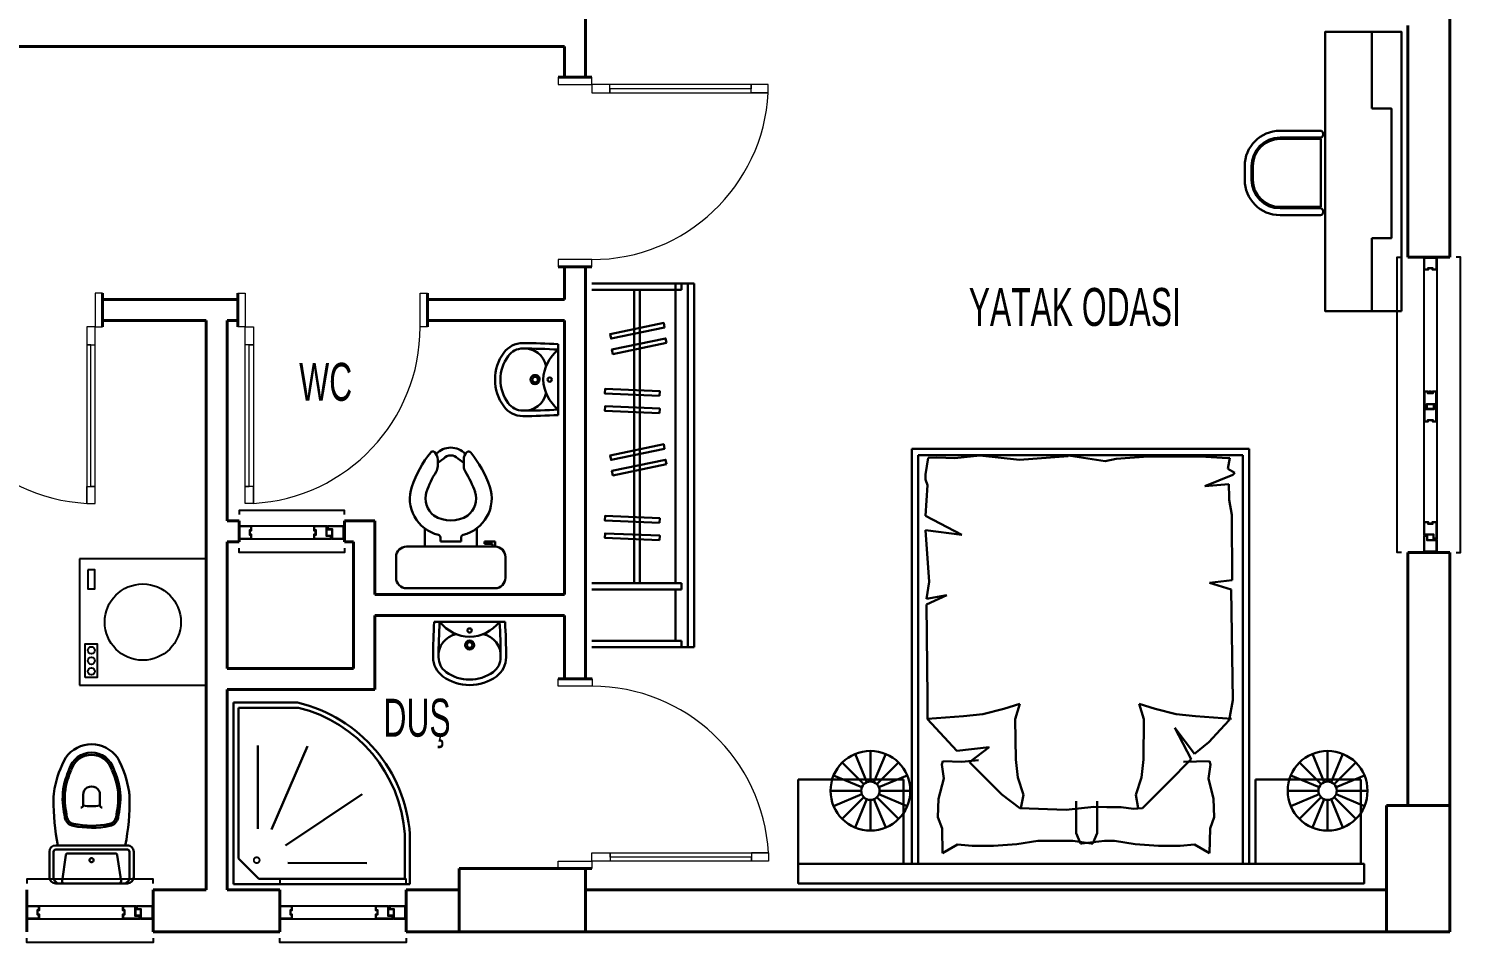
# Model space of a CAD drawing. Header units: millimetres. Extents: x 33 to 2131, y 31 to 1031.
# Drawn here: x 1452 to 2131, y 31 to 464 of the extents above; entities that cross this region are included whole.
import ezdxf

# ---------------------------------------------------------------- set-up
doc = ezdxf.new("R2010")
doc.units = ezdxf.units.MM
doc.layers.add('14_ISLAK_MEKAN_TEFRİŞ', color=134, linetype='Continuous')
for name, color, linetype, lineweight in [('duvar_40', 45, 'Continuous', 40), ('PENC_25', 74, 'Continuous', 25), ('TEF', 145, 'Continuous', 30), ('yazı', 253, 'Continuous', 20)]:
    doc.layers.add(name, color=color, linetype=linetype, lineweight=lineweight)
doc.styles.add('ARIAL', font='Arial')

# ---------------------------------------------------------------- blocks, each defined once
blk = doc.blocks.new('14')
at = {"layer": 'duvar_40'}
for p, q in [((1451.059861, 55.673415, -2082.513976), (1451.059861, 35.673415, -2082.513976)), ((1511.059861, 55.673415, -2082.513976), (1511.059861, 35.673415, -2082.513976))]:
    blk.add_line(p, q, dxfattribs=at)
at = {"layer": 'PENC_25'}
for p, q in [((1496.520861, 47.8819, -2082.513976), (1457.035083, 47.8819, -2082.513976)), ((1457.035083, 41.881897, -2082.513976), (1496.520861, 41.881897, -2082.513976))]:
    blk.add_line(p, q, dxfattribs=at)
at = {"layer": 'PENC_25', "elevation": -2082.513976, "flags": 128}
for points in [[(1511.059861, 58.673415), (1511.059861, 60.590382), (1451.059861, 60.590382), (1451.059861, 58.673415)], [(1511.059861, 32.673415), (1511.059861, 30.673415), (1451.059861, 30.673415), (1451.059861, 32.673415)]]:
    blk.add_lwpolyline(points, dxfattribs=at)
for points in [[(1451.059861, 41.881897), (1451.059861, 47.8819), (1451.059861, 47.8819)], [(1457.035083, 47.8819), (1451.059861, 47.8819), (1451.059861, 41.881897), (1457.035083, 41.881897), (1457.035083, 43.881899), (1456.335083, 43.881899), (1456.335083, 45.881899), (1457.035083, 45.881899)], [(1456.835083, 47.6819), (1451.23508, 47.6819), (1451.23508, 42.081897), (1456.835083, 42.081897), (1456.835083, 43.681899), (1456.135083, 43.681899), (1456.135083, 46.081899), (1456.835083, 46.081899)], [(1496.520861, 41.881897), (1504.735079, 41.881897), (1504.735079, 43.381899), (1502.735078, 43.381899), (1502.735078, 47.8819), (1496.520861, 47.8819), (1496.520861, 45.881899), (1497.220861, 45.881899), (1497.220861, 43.881899), (1496.520861, 43.881899)], [(1496.720861, 42.081897), (1504.535079, 42.081897), (1504.535079, 43.181899), (1502.535078, 43.181899), (1502.535078, 47.6819), (1496.720861, 47.6819), (1496.720861, 46.081899), (1497.420861, 46.081899), (1497.420861, 43.681899), (1496.720861, 43.681899)], [(1511.059861, 47.8819), (1503.035078, 47.8819), (1503.035078, 46.381899), (1505.035079, 46.381899), (1505.035079, 41.881897), (1511.059861, 41.881897), (1511.059861, 44.881899)], [(1510.635081, 47.6819), (1503.235078, 47.6819), (1503.235078, 46.581899), (1505.235079, 46.581899), (1505.235079, 42.081897), (1510.635081, 42.081897), (1510.635081, 43.681899), (1510.635081, 46.081899)], [(1511.059861, 41.881897), (1511.059861, 47.8819)]]:
    blk.add_lwpolyline(points, close=True, dxfattribs=at)
blk = doc.blocks.new('15')
at = {"layer": 'duvar_40'}
for p, q in [((1571.059861, 55.673415, -2082.513976), (1571.059861, 35.673415, -2082.513976)), ((1631.059861, 55.673415, -2082.513976), (1631.059861, 35.673415, -2082.513976))]:
    blk.add_line(p, q, dxfattribs=at)
at = {"layer": 'PENC_25'}
for p, q in [((1616.520861, 47.8819, -2082.513976), (1577.035083, 47.8819, -2082.513976)), ((1577.035083, 41.881897, -2082.513976), (1616.520861, 41.881897, -2082.513976))]:
    blk.add_line(p, q, dxfattribs=at)
at = {"layer": 'PENC_25', "elevation": -2082.513976, "flags": 128}
for points in [[(1631.059861, 58.673415), (1631.059861, 60.590382), (1571.059861, 60.590382), (1571.059861, 58.673415)], [(1631.059861, 32.673415), (1631.059861, 30.673415), (1571.059861, 30.673415), (1571.059861, 32.673415)]]:
    blk.add_lwpolyline(points, dxfattribs=at)
for points in [[(1571.059861, 41.881897), (1571.059861, 47.8819), (1571.059861, 47.8819)], [(1577.035083, 47.8819), (1571.059861, 47.8819), (1571.059861, 41.881897), (1577.035083, 41.881897), (1577.035083, 43.881899), (1576.335083, 43.881899), (1576.335083, 45.881899), (1577.035083, 45.881899)], [(1576.835083, 47.6819), (1571.23508, 47.6819), (1571.23508, 42.081897), (1576.835083, 42.081897), (1576.835083, 43.681899), (1576.135083, 43.681899), (1576.135083, 46.081899), (1576.835083, 46.081899)], [(1616.520861, 41.881897), (1624.735079, 41.881897), (1624.735079, 43.381899), (1622.735078, 43.381899), (1622.735078, 47.8819), (1616.520861, 47.8819), (1616.520861, 45.881899), (1617.220861, 45.881899), (1617.220861, 43.881899), (1616.520861, 43.881899)], [(1616.720861, 42.081897), (1624.535079, 42.081897), (1624.535079, 43.181899), (1622.535078, 43.181899), (1622.535078, 47.6819), (1616.720861, 47.6819), (1616.720861, 46.081899), (1617.420861, 46.081899), (1617.420861, 43.681899), (1616.720861, 43.681899)], [(1631.059861, 47.8819), (1623.035078, 47.8819), (1623.035078, 46.381899), (1625.035079, 46.381899), (1625.035079, 41.881897), (1631.059861, 41.881897), (1631.059861, 44.881899)], [(1630.635081, 47.6819), (1623.235078, 47.6819), (1623.235078, 46.581899), (1625.235079, 46.581899), (1625.235079, 42.081897), (1630.635081, 42.081897), (1630.635081, 43.681899), (1630.635081, 46.081899)], [(1631.059861, 41.881897), (1631.059861, 47.8819)]]:
    blk.add_lwpolyline(points, close=True, dxfattribs=at)
blk = doc.blocks.new('16')
at = {"layer": 'duvar_40'}
for p, q in [((1703.201335, 155.673412), (1719.246091, 155.673412)), ((1706.245919, 155.673407), (1716.245919, 155.673407)), ((1706.246675, 155.68493), (1706.246675, 155.673412)), ((1706.246675, 155.673412), (1706.246675, 155.68493)), ((1703.201335, 65.673412), (1719.201507, 65.673412)), ((1716.201335, 65.673407), (1706.201335, 65.673407))]:
    blk.add_line(p, q, dxfattribs=at)
at = {"layer": 'PENC_25', "lineweight": 20}
for p, q in [((1703.201335, 155.673412), (1719.246091, 155.673412)), ((1703.201335, 152.200834), (1703.201335, 155.673412)), ((1719.246091, 152.200834), (1703.201335, 152.200834)), ((1719.246091, 155.673412), (1719.246091, 152.200834)), ((1703.156751, 65.673412), (1703.156751, 69.14599)), ((1703.201335, 69.14599), (1719.201507, 69.14599)), ((1719.201507, 69.14599), (1719.201507, 65.673412)), ((1802.924913, 73.14599), (1802.924913, 69.14599)), ((1719.201507, 65.673412), (1703.201335, 65.673412))]:
    blk.add_line(p, q, dxfattribs=at)
at = {"layer": 'PENC_25', "lineweight": 20, "flags": 128}
blk.add_lwpolyline([(1802.924913, 69.14599), (1719.201507, 69.14599), (1719.201507, 73.14599), (1802.924913, 73.14599), (1794.852477, 73.14599), (1794.852477, 69.14599), (1794.852477, 71.14599), (1727.76341, 71.14599), (1727.76341, 73.14599), (1727.76341, 69.14599)], dxfattribs=at)
at = {"layer": 'PENC_25', "lineweight": 20}
blk.add_arc((1719.257393, 68.398745), 83.80209, 3.247447, 90.007727, dxfattribs=at)
blk = doc.blocks.new('17')
at = {"layer": 'duvar_40'}
for p, q in [((1551.765341, 230.673415, -2082.513976), (1551.765341, 220.673423, -2082.513976)), ((1601.765341, 230.673415, -2082.513976), (1601.765341, 220.673423, -2082.513976))]:
    blk.add_line(p, q, dxfattribs=at)
at = {"layer": 'PENC_25'}
for p, q in [((1587.226342, 228.11885, -2082.513976), (1557.740564, 228.11885, -2082.513976)), ((1557.740564, 222.118847, -2082.513976), (1587.226342, 222.118847, -2082.513976))]:
    blk.add_line(p, q, dxfattribs=at)
at = {"layer": 'PENC_25', "elevation": -2082.513976, "flags": 128}
for points in [[(1601.765341, 233.673423), (1601.765341, 235.59039), (1551.765341, 235.59039), (1551.765341, 233.673423)], [(1601.765341, 217.673423), (1601.765341, 215.673423), (1551.765341, 215.673423), (1551.765341, 217.673423)]]:
    blk.add_lwpolyline(points, dxfattribs=at)
for points in [[(1551.765341, 222.118847), (1551.765341, 228.11885), (1551.765341, 228.11885)], [(1557.740564, 228.11885), (1551.765341, 228.11885), (1551.765341, 222.118847), (1557.740564, 222.118847), (1557.740564, 224.118849), (1557.040564, 224.118849), (1557.040564, 226.118849), (1557.740564, 226.118849)], [(1557.540564, 227.91885), (1551.940561, 227.91885), (1551.940561, 222.318847), (1557.540564, 222.318847), (1557.540564, 223.918849), (1556.840564, 223.918849), (1556.840564, 226.318849), (1557.540564, 226.318849)], [(1587.226342, 222.118847), (1595.440559, 222.118847), (1595.440559, 223.618849), (1593.440558, 223.618849), (1593.440558, 228.11885), (1587.226342, 228.11885), (1587.226342, 226.118849), (1587.926342, 226.118849), (1587.926342, 224.118849), (1587.226342, 224.118849)], [(1587.426342, 222.318847), (1595.240559, 222.318847), (1595.240559, 223.418849), (1593.240558, 223.418849), (1593.240558, 227.91885), (1587.426342, 227.91885), (1587.426342, 226.318849), (1588.126342, 226.318849), (1588.126342, 223.918849), (1587.426342, 223.918849)], [(1601.765341, 228.11885), (1593.740558, 228.11885), (1593.740558, 226.618849), (1595.740559, 226.618849), (1595.740559, 222.118847), (1601.765341, 222.118847), (1601.765341, 225.118849)], [(1601.340561, 227.91885), (1593.940558, 227.91885), (1593.940558, 226.818849), (1595.940559, 226.818849), (1595.940559, 222.318847), (1601.340561, 222.318847), (1601.340561, 223.918849), (1601.340561, 226.318849)], [(1601.765341, 222.118847), (1601.765341, 228.11885)]]:
    blk.add_lwpolyline(points, close=True, dxfattribs=at)
blk = doc.blocks.new('19')
at = {"layer": 'duvar_40'}
for p, q in [((1703.111994, 441.152863), (1719.112087, 441.152863)), ((1716.111915, 441.152867), (1706.111915, 441.152867)), ((1703.156578, 351.152863), (1719.156671, 351.152863)), ((1706.156499, 351.152867), (1716.156499, 351.152867)), ((1706.157255, 351.141345), (1706.157255, 351.152863)), ((1706.157255, 351.152863), (1706.157255, 351.141345))]:
    blk.add_line(p, q, dxfattribs=at)
at = {"layer": 'PENC_25', "lineweight": 20}
for p, q in [((1719.112087, 441.152863), (1703.111943, 441.152863)), ((1703.111994, 441.152863), (1703.111994, 437.680284)), ((1703.111994, 437.680284), (1719.112087, 437.680284)), ((1719.112087, 437.680284), (1719.112087, 441.152863)), ((1802.835493, 433.680284), (1802.835493, 437.680284)), ((1719.156671, 354.625441), (1703.156578, 354.625441)), ((1703.156578, 354.625441), (1703.156578, 351.152863)), ((1719.156671, 351.152863), (1719.156671, 354.625441)), ((1703.156527, 351.152863), (1719.156671, 351.152863))]:
    blk.add_line(p, q, dxfattribs=at)
at = {"layer": 'PENC_25', "lineweight": 20, "flags": 128}
blk.add_lwpolyline([(1802.835493, 437.680284), (1719.112087, 437.680284), (1719.112087, 433.680284), (1802.835493, 433.680284), (1794.763057, 433.680284), (1794.763057, 437.680284), (1794.763057, 435.680284), (1727.67399, 435.680284), (1727.67399, 433.680284), (1727.67399, 437.680284)], dxfattribs=at)
at = {"layer": 'PENC_25', "lineweight": 20}
blk.add_arc((1719.167973, 438.42753), 83.80209, 269.992273, 356.752553, dxfattribs=at)
blk = doc.blocks.new('22')
at = {"layer": 'duvar_40'}
for p, q in [((2106.156671, 355.673449, -2082.513976), (2126.156671, 355.673449, -2082.513976)), ((2106.156671, 215.673449, -2082.513976), (2126.156671, 215.673449, -2082.513976))]:
    blk.add_line(p, q, dxfattribs=at)
at = {"layer": 'PENC_25'}
for p, q in [((2113.948186, 230.212448, -2082.513976), (2113.948186, 349.698226, -2082.513976)), ((2119.948189, 349.698226, -2082.513976), (2119.948189, 230.212448, -2082.513976))]:
    blk.add_line(p, q, dxfattribs=at)
at = {"layer": 'PENC_25', "elevation": -2082.513976, "flags": 128}
for points in [[(2103.156671, 215.673449), (2101.239704, 215.673449), (2101.239704, 355.673449), (2103.156671, 355.673449)], [(2129.156671, 215.673449), (2131.156671, 215.673449), (2131.156671, 355.673449), (2129.156671, 355.673449)]]:
    blk.add_lwpolyline(points, dxfattribs=at)
for points in [[(2119.948189, 355.673449), (2113.948186, 355.673449), (2113.948186, 355.673449)], [(2113.948186, 349.698226), (2113.948186, 355.673449), (2119.948189, 355.673449), (2119.948189, 349.698226), (2117.948188, 349.698226), (2117.948188, 350.398226), (2115.948188, 350.398226), (2115.948188, 349.698226)], [(2114.148186, 349.898226), (2114.148186, 355.498229), (2119.748189, 355.498229), (2119.748189, 349.898226), (2118.148188, 349.898226), (2118.148188, 350.598226), (2115.748188, 350.598226), (2115.748188, 349.898226)], [(2117.448188, 292.236096), (2117.448188, 291.336096), (2116.448188, 291.336096), (2116.448188, 292.236096)], [(2113.948186, 292.036096), (2113.948186, 284.036093), (2115.448188, 284.036093), (2115.448188, 286.036094), (2119.948189, 286.036094), (2119.948189, 292.036096), (2117.948188, 292.036096), (2117.948188, 291.336096), (2115.948188, 291.336096), (2115.948188, 292.036096)], [(2119.948189, 277.736091), (2119.948189, 285.736094), (2118.448188, 285.736094), (2118.448188, 283.736093), (2113.948186, 283.736093), (2113.948186, 277.736091), (2115.948188, 277.736091), (2115.948188, 278.436091), (2117.948188, 278.436091), (2117.948188, 277.736091)], [(2114.148186, 291.836096), (2114.148186, 284.236093), (2115.248188, 284.236093), (2115.248188, 286.236094), (2119.748189, 286.236094), (2119.748189, 291.836096), (2118.148188, 291.836096), (2118.148188, 291.136096), (2115.748188, 291.136096), (2115.748188, 291.836096)], [(2119.748189, 277.936091), (2119.748189, 285.536094), (2118.648188, 285.536094), (2118.648188, 283.536093), (2114.148186, 283.536093), (2114.148186, 277.936091), (2115.748188, 277.936091), (2115.748188, 278.636091), (2118.148188, 278.636091), (2118.148188, 277.936091)], [(2119.948189, 230.212448), (2119.948189, 221.998231), (2118.448188, 221.998231), (2118.448188, 223.998232), (2113.948186, 223.998232), (2113.948186, 230.212448), (2115.948188, 230.212448), (2115.948188, 229.512448), (2117.948188, 229.512448), (2117.948188, 230.212448)], [(2119.748189, 230.012448), (2119.748189, 222.198231), (2118.648188, 222.198231), (2118.648188, 224.198232), (2114.148186, 224.198232), (2114.148186, 230.012448), (2115.748188, 230.012448), (2115.748188, 229.312448), (2118.148188, 229.312448), (2118.148188, 230.012448)], [(2113.948186, 215.673449), (2113.948186, 223.698232), (2115.448188, 223.698232), (2115.448188, 221.698231), (2119.948189, 221.698231), (2119.948189, 215.673449), (2116.948188, 215.673449)], [(2114.148186, 216.098228), (2114.148186, 223.498232), (2115.248188, 223.498232), (2115.248188, 221.498231), (2119.748189, 221.498231), (2119.748189, 216.098228), (2118.148188, 216.098228), (2115.748188, 216.098228)], [(2119.948189, 215.673449), (2113.948186, 215.673449)]]:
    blk.add_lwpolyline(points, close=True, dxfattribs=at)
blk = doc.blocks.new('23')
at = {"layer": 'duvar_40'}
for p, q in [((1396.951063, 335.628075), (1396.962581, 335.628075)), ((1396.962581, 335.628075), (1396.951063, 335.628075)), ((1396.962581, 338.673415), (1396.962581, 322.628659)), ((1396.962586, 335.628831), (1396.962586, 325.628831)), ((1486.962581, 338.673415), (1486.962581, 322.673243)), ((1486.962586, 325.673415), (1486.962586, 335.673415))]:
    blk.add_line(p, q, dxfattribs=at)
at = {"layer": 'PENC_25', "lineweight": 20}
for p, q in [((1396.962581, 338.673415), (1396.962581, 322.628659)), ((1400.435159, 338.673415), (1396.962581, 338.673415)), ((1400.435159, 322.628659), (1400.435159, 338.673415)), ((1486.962581, 338.717999), (1483.490002, 338.717999)), ((1483.490002, 338.673415), (1483.490002, 322.673243)), ((1486.962581, 322.673243), (1486.962581, 338.673415)), ((1396.962581, 322.628659), (1400.435159, 322.628659)), ((1483.490002, 322.673243), (1486.962581, 322.673243)), ((1479.490002, 238.949837), (1483.490002, 238.949837))]:
    blk.add_line(p, q, dxfattribs=at)
at = {"layer": 'PENC_25', "lineweight": 20, "flags": 128}
blk.add_lwpolyline([(1483.490002, 238.949837), (1483.490002, 322.673243), (1479.490002, 322.673243), (1479.490002, 238.949837), (1479.490002, 247.022273), (1483.490002, 247.022273), (1481.490002, 247.022273), (1481.490002, 314.11134), (1479.490002, 314.11134), (1483.490002, 314.11134)], dxfattribs=at)
at = {"layer": 'PENC_25', "lineweight": 20}
blk.add_arc((1484.237248, 322.617357), 83.80209, 179.992273, 266.752553, dxfattribs=at)
blk = doc.blocks.new('cc15')
at = {"layer": '14_ISLAK_MEKAN_TEFRİŞ'}
for p, q in [((1398.094492, -368.612928), (1338.094492, -368.612928)), ((1338.094492, -368.612928), (1338.094492, -428.612928)), ((1398.094492, -428.612928), (1398.094492, -368.612928)), ((1338.094492, -428.612928), (1398.094492, -428.612928))]:
    blk.add_line(p, q, dxfattribs=at)
at = {"layer": '14_ISLAK_MEKAN_TEFRİŞ', "flags": 128}
for points in [[(1341.86455, -371.332045), (1357.738613, -371.332045), (1357.738613, -377.01941), (1341.86455, -377.01941)], [(1392.945489, -372.507007), (1383.845462, -372.507007), (1383.845462, -375.879618), (1392.945489, -375.879618)]]:
    blk.add_lwpolyline(points, close=True, dxfattribs=at)
at = {"layer": '14_ISLAK_MEKAN_TEFRİŞ'}
for centre, radius in [((1344.723797, -374.193312), 1.686306), ((1349.723797, -374.193312), 1.686306), ((1354.723797, -374.193312), 1.686306), ((1368.094492, -398.612928), 18.080866)]:
    blk.add_circle(centre, radius, dxfattribs=at)
blk = doc.blocks.new('sdddsw', base_point=(1551.1524, 238.9498))
at = {"layer": 'duvar_40'}
for p, q in [((1551.15244, 338.673415), (1551.15244, 322.673243)), ((1641.15244, 338.673415), (1641.15244, 322.628659))]:
    blk.add_line(p, q, dxfattribs=at)
at = {"layer": 'PENC_25', "lineweight": 20}
for p, q in [((1551.15244, 338.717999), (1554.625018, 338.717999)), ((1551.15244, 322.673243), (1551.15244, 338.673415)), ((1554.625018, 338.673415), (1554.625018, 322.673243)), ((1637.679861, 322.628659), (1637.679861, 338.673415)), ((1637.679861, 338.673415), (1641.15244, 338.673415)), ((1641.15244, 338.673415), (1641.15244, 322.628659)), ((1554.625018, 322.673243), (1551.15244, 322.673243)), ((1641.15244, 322.628659), (1637.679861, 322.628659)), ((1558.625018, 238.949837), (1554.625018, 238.949837))]:
    blk.add_line(p, q, dxfattribs=at)
at = {"layer": 'PENC_25', "lineweight": 20, "flags": 128}
blk.add_lwpolyline([(1554.625018, 238.949837), (1554.625018, 322.673243), (1558.625018, 322.673243), (1558.625018, 238.949837), (1558.625018, 247.022273), (1554.625018, 247.022273), (1556.625018, 247.022273), (1556.625018, 314.11134), (1558.625018, 314.11134), (1554.625018, 314.11134)], dxfattribs=at)
at = {"layer": 'PENC_25', "lineweight": 20}
blk.add_arc((1553.877772, 322.617357), 83.80209, 273.247447, 0.007727, dxfattribs=at)
blk = doc.blocks.new('DFSGİDSFG')
at = {"layer": 'TEF'}
for p, q in [((764868.472399, -596170.255202), (764868.472399, -596120.255202)), ((764868.472399, -596120.255202), (764908.472399, -596120.255202)), ((764908.472399, -596120.255202), (764908.472399, -596170.255202)), ((764901.513991, -596150.502634), (764895.939164, -596137.043811)), ((764903.180234, -596150.171198), (764903.180234, -596135.603472)), ((764903.180234, -596150.171198), (764903.180234, -596135.603472)), ((764904.846477, -596150.502634), (764910.421304, -596137.043811)), ((764899.157567, -596152.859058), (764885.698744, -596147.284231)), ((764900.101418, -596151.446485), (764889.800481, -596141.145548)), ((764906.259049, -596151.446485), (764916.559987, -596141.145548)), ((764907.2029, -596152.859058), (764920.661724, -596147.284231)), ((764898.826131, -596154.525301), (764884.258405, -596154.525301)), ((764899.157567, -596156.191544), (764885.698744, -596161.766371)), ((764900.101418, -596157.604116), (764889.800481, -596167.905054)), ((764901.513991, -596158.547967), (764895.939164, -596172.006791)), ((764903.180234, -596173.447129), (764903.180234, -596158.879404)), ((764904.846477, -596158.547967), (764910.421304, -596172.006791)), ((764906.259049, -596157.604116), (764916.559987, -596167.905054)), ((764907.2029, -596156.191544), (764920.661724, -596161.766371)), ((764922.102062, -596154.525301), (764907.534337, -596154.525301)), ((764908.472399, -596170.255202), (764868.472399, -596170.255202)), ((765065.458373, -596174.16015), (764868.472399, -596174.16015)), ((764868.472399, -596174.16015), (764868.472399, -596334.16015)), ((765065.458373, -596334.16015), (765065.458373, -596174.16015)), ((764868.472399, -596331.16015), (764868.472399, -596177.16015)), ((764868.472399, -596177.16015), (765062.465386, -596177.16015)), ((764991.609945, -596181.196479), (764947.378532, -596181.682413)), ((764995.984523, -596190.760615), (764991.609945, -596181.196479)), ((765002.303374, -596182.411318), (764994.283302, -596181.196479)), ((764994.283302, -596181.196479), (764995.984523, -596190.760615)), ((765026.860952, -596180.710535), (765002.303374, -596182.411318)), ((765033.626291, -596180.710535), (765024.546493, -596197.8866)), ((765024.546493, -596197.8866), (765026.860952, -596180.710535)), ((765048.208237, -596181.682413), (765033.626291, -596180.710535)), ((765050.90224, -596180.710535), (765048.208237, -596181.682413)), ((765053.186855, -596180.710535), (765050.90224, -596180.710535)), ((765061.206926, -596181.925385), (765053.186855, -596180.710535)), ((765062.465386, -596177.16015), (765062.458373, -596331.16015)), ((764885.210138, -596188.497857), (764890.702874, -596186.587212)), ((764890.702874, -596186.587212), (764899.394126, -596186.886839)), ((764899.394126, -596186.886839), (764908.984471, -596189.283799)), ((764937.171179, -596181.682413), (764922.103159, -596195.531658)), ((764947.378532, -596181.682413), (764937.171179, -596181.682413)), ((764937.300282, -596181.682413), (764938.629362, -596198.690252)), ((765060.984928, -596194.55978), (765061.227951, -596186.055866)), ((765061.227951, -596186.055866), (765061.206926, -596181.925385)), ((764873.518886, -596188.766323), (764885.210138, -596188.497857)), ((764877.620002, -596195.882765), (764873.518886, -596188.766323)), ((764908.984471, -596189.283799), (764915.577838, -596188.384941)), ((764915.577838, -596188.384941), (764917.226176, -596188.83437)), ((764917.226176, -596188.83437), (764916.922461, -596197.916721)), ((765062.200087, -596206.465271), (765060.984928, -596194.55978)), ((764877.020607, -596202.774041), (764877.620002, -596195.882765)), ((764916.756445, -596201.605884), (764901.445401, -596216.91294)), ((764923.804394, -596210.838714), (764916.756445, -596201.605884)), ((764916.922461, -596197.916721), (764917.642366, -596205.779189)), ((764922.103159, -596195.531658), (764923.804394, -596210.838714)), ((764938.629362, -596198.690252), (764939.601499, -596207.923082)), ((764877.020607, -596212.961123), (764877.020607, -596202.774041)), ((764939.601499, -596207.923082), (764942.031818, -596217.884818)), ((765060.255829, -596225.173903), (765062.200087, -596206.465271)), ((764877.9197, -596224.047076), (764877.020607, -596212.961123)), ((764901.445401, -596216.91294), (764894.883527, -596225.416865)), ((764942.031818, -596217.884818), (764944.462152, -596225.416865)), ((764879.418189, -596233.934543), (764877.9197, -596224.047076)), ((764894.883527, -596225.416865), (764894.154428, -596247.373949)), ((764901.202377, -596227.117648), (764894.871824, -596225.912143)), ((764909.465472, -596224.444988), (764901.202377, -596227.117648)), ((764917.971619, -596223.47311), (764909.465472, -596224.444988)), ((764937.171179, -596223.230138), (764917.971619, -596223.47311)), ((764944.462152, -596225.416865), (764937.171179, -596223.230138)), ((765061.95705, -596248.294233), (765060.255829, -596225.173903)), ((764879.418189, -596250.615941), (764879.418189, -596233.934543)), ((764894.154428, -596247.373949), (764895.605612, -596260.509664)), ((765059.519717, -596265.863298), (765062.443125, -596247.373949)), ((765062.443125, -596247.373949), (765061.95705, -596248.294233)), ((764883.00755, -596252.197988), (764878.212385, -596254.130226)), ((764878.212385, -596254.130226), (764878.212385, -596254.894575)), ((764878.212385, -596254.894575), (764879.411176, -596265.607151)), ((764878.219398, -596259.328517), (764879.418189, -596250.615941)), ((764898.225803, -596252.197988), (764883.00755, -596252.197988)), ((764878.219398, -596260.092865), (764878.219398, -596259.328517)), ((764883.014563, -596262.025104), (764878.219398, -596260.092865)), ((764898.232816, -596262.025104), (764883.014563, -596262.025104)), ((764895.605612, -596260.509664), (764895.362589, -596266.6696)), ((764879.411176, -596265.607151), (764879.411176, -596270.288549)), ((764895.362589, -596266.6696), (764895.362589, -596273.472742)), ((765060.734877, -596271.043043), (765059.519717, -596265.863298)), ((764879.411176, -596270.288549), (764877.912687, -596280.176016)), ((764895.362589, -596273.472742), (764894.63349, -596279.303996)), ((765061.707013, -596286.35011), (765060.734877, -596271.043043)), ((764877.912687, -596280.176016), (764877.013594, -596291.261968)), ((764894.63349, -596279.303996), (764894.876514, -596283.677439)), ((764901.195364, -596280.377327), (764894.864811, -596281.582831)), ((764909.458459, -596283.049987), (764901.195364, -596280.377327)), ((764917.964605, -596284.021865), (764909.458459, -596283.049987)), ((764944.455139, -596282.07811), (764937.164166, -596284.264837)), ((764942.024805, -596289.610157), (764944.455139, -596282.07811)), ((764894.876514, -596283.677439), (764907.028139, -596295.825901)), ((764937.164166, -596284.264837), (764917.964605, -596284.021865)), ((764939.594485, -596299.571893), (764942.024805, -596289.610157)), ((765061.707013, -596310.889996), (765061.707013, -596286.35011)), ((764877.013594, -596291.261968), (764877.013594, -596301.449051)), ((764907.028139, -596295.825901), (764918.207629, -596306.759514)), ((764877.013594, -596301.449051), (764877.612989, -596308.340326)), ((764917.219163, -596315.388722), (764916.922818, -596303.005959)), ((764918.207629, -596306.759514), (764933.032612, -596298.984495)), ((764933.032612, -596298.984495), (764920.637948, -596308.217325)), ((764938.622349, -596308.804723), (764939.594485, -596299.571893)), ((764877.612989, -596308.340326), (764873.511873, -596315.456768)), ((764920.637948, -596308.217325), (764926.2277, -596315.020467)), ((764937.293269, -596325.812562), (764938.622349, -596308.804723)), ((764873.511873, -596315.456768), (764885.203125, -596315.725234)), ((764885.203125, -596315.725234), (764890.695861, -596317.635879)), ((764899.387113, -596317.336252), (764908.977458, -596314.939292)), ((764908.977458, -596314.939292), (764915.570825, -596315.838151)), ((764915.570825, -596315.838151), (764917.219163, -596315.388722)), ((764926.2277, -596315.020467), (764932.303513, -596320.60876)), ((764998.650867, -596325.711108), (765001.810299, -596315.384915)), ((765001.810299, -596315.384915), (765003.025459, -596326.197042)), ((765048.679662, -596324.496259), (765047.646777, -596313.198193)), ((765047.646777, -596313.198193), (765053.054254, -596326.440014)), ((765060.977914, -596324.010326), (765061.707013, -596310.889996)), ((764890.695861, -596317.635879), (764899.387113, -596317.336252)), ((764932.303513, -596320.60876), (764936.678091, -596324.739231)), ((764936.678091, -596324.739231), (764946.156359, -596326.440014)), ((764946.156359, -596326.440014), (764998.650867, -596325.711108)), ((765003.025459, -596326.197042), (765034.105339, -596325.95408)), ((765034.105339, -596325.95408), (765041.153288, -596324.739231)), ((765041.153288, -596324.739231), (765042.360826, -596324.739231)), ((765042.360826, -596324.739231), (765048.679662, -596324.496259)), ((765053.054254, -596326.440014), (765054.054645, -596327.411891)), ((765054.054645, -596327.411891), (765055.88742, -596324.010326)), ((765055.88742, -596324.010326), (765061.199913, -596324.982203)), ((765061.199913, -596324.982203), (765060.977914, -596324.010326)), ((765062.458373, -596331.16015), (764868.472399, -596331.16015)), ((764868.472399, -596334.16015), (765065.458373, -596334.16015)), ((764868.472399, -596387.16015), (764868.472399, -596337.16015)), ((764868.472399, -596337.16015), (764908.472399, -596337.16015)), ((764908.472399, -596337.16015), (764908.472399, -596387.16015)), ((764901.513991, -596367.407582), (764895.939164, -596353.948759)), ((764903.180234, -596367.076146), (764903.180234, -596352.50842)), ((764903.180234, -596367.076146), (764903.180234, -596352.50842)), ((764904.846477, -596367.407582), (764910.421304, -596353.948759)), ((764899.157567, -596369.764006), (764885.698744, -596364.189179)), ((764900.101418, -596368.351433), (764889.800481, -596358.050496)), ((764906.259049, -596368.351433), (764916.559987, -596358.050496)), ((764907.2029, -596369.764006), (764920.661724, -596364.189179)), ((764898.826131, -596371.430249), (764884.258405, -596371.430249)), ((764922.102062, -596371.430249), (764907.534337, -596371.430249)), ((764899.157567, -596373.096492), (764885.698744, -596378.671319)), ((764900.101418, -596374.509064), (764889.800481, -596384.810002)), ((764901.513991, -596375.452915), (764895.939164, -596388.911739)), ((764903.180234, -596390.352077), (764903.180234, -596375.784352)), ((764904.846477, -596375.452915), (764910.421304, -596388.911739)), ((764906.259049, -596374.509064), (764916.559987, -596384.810002)), ((764907.2029, -596373.096492), (764920.661724, -596378.671319)), ((764908.472399, -596387.16015), (764868.472399, -596387.16015))]:
    blk.add_line(p, q, dxfattribs=at)
at = {"layer": 'TEF', "flags": 128}
blk.add_lwpolyline([(764868.472399, -596120.255202), (764868.472399, -596388.735425), (764859.261301, -596388.735425), (764859.261301, -596120.255202)], close=True, dxfattribs=at)
blk.add_lwpolyline([(764868.472399, -596120.255202), (764868.472399, -596388.735425), (764859.261301, -596388.735425), (764859.261301, -596120.255202)], close=True, dxfattribs=at)
at = {"layer": 'TEF'}
for centre, radius in [((764903.180234, -596154.525301), 18.921828), ((764903.180234, -596154.525301), 4.354103), ((764903.180234, -596371.430249), 18.921828), ((764903.180234, -596371.430249), 4.354103)]:
    blk.add_circle(centre, radius, dxfattribs=at)
blk = doc.blocks.new('kljdfkdlfkşdfglk')
at = {"layer": 'TEF'}
for p, q in [((50363.007499, 6162.783454), (50363.007499, 6140.062408)), ((50364.540832, 6164.316787), (50365.307499, 6164.316787)), ((50366.840832, 6162.783454), (50366.840832, 6140.062408)), ((50405.940832, 6163.062408), (50367.607499, 6163.062408)), ((50367.607499, 6163.062408), (50367.607499, 6140.062408)), ((50405.940832, 6140.062408), (50405.940832, 6163.062408)), ((50406.707499, 6140.062408), (50406.707499, 6162.783454)), ((50408.240832, 6164.316787), (50409.007499, 6164.316787)), ((50410.540832, 6140.062408), (50410.540832, 6162.783454)), ((50382.940832, 6124.729075), (50390.607499, 6124.729075)), ((50382.940832, 6123.962408), (50390.607499, 6123.962408)), ((50382.940832, 6120.129075), (50390.607499, 6120.129075))]:
    blk.add_line(p, q, dxfattribs=at)
at = {"layer": 'TEF', "flags": 128}
blk.add_lwpolyline([(50308.842059, 6208.377787), (50308.842059, 6165.473303), (50466.28789, 6165.473303), (50466.28789, 6208.377787)], close=True, dxfattribs=at)
at = {"layer": 'TEF', "ltscale": 0.3, "flags": 128}
for points in [[(50350.117581, 6191.797921), (50350.117581, 6202.774942), (50422.998075, 6202.774942), (50422.998075, 6191.797921)], [(50308.842059, 6191.797921), (50350.117581, 6191.797921)], [(50422.998075, 6191.797921), (50466.28789, 6191.797921)]]:
    blk.add_lwpolyline(points, dxfattribs=at)
at = {"layer": 'TEF', "flags": 128}
for points in [[(50367.607499, 6150.858833), (50366.840832, 6150.858833)], [(50406.707499, 6150.858833), (50405.940832, 6150.858833)]]:
    blk.add_lwpolyline(points, dxfattribs=at)
at = {"layer": 'TEF'}
for centre, radius, start, end in [((50364.540832, 6162.783454), 1.533333, 90, 180), ((50365.307499, 6162.783454), 1.533333, 0, 90), ((50408.240832, 6162.783454), 1.533333, 90, 180), ((50409.007499, 6162.783454), 1.533333, 0, 90), ((50382.940832, 6140.062408), 19.933333, 180, 270), ((50382.940832, 6140.062408), 16.1, 180, 270), ((50382.940832, 6140.062408), 15.333333, 180, 270), ((50390.607499, 6140.062408), 16.1, 270, 0), ((50390.607499, 6140.062408), 15.333333, 270, 0), ((50390.607499, 6140.062408), 19.933333, 270, 0)]:
    blk.add_arc(centre, radius, start, end, dxfattribs=at)
blk = doc.blocks.new('DSLFGDFS')
at = {"layer": 'TEF'}
for p, q in [((822358.333695, -542487.520237), (822346.333696, -542487.520237)), ((822343.333696, -542524.520236), (822343.333696, -542490.520237)), ((822345.333696, -542524.520236), (822345.333696, -542490.520237)), ((822359.333695, -542489.520237), (822346.333696, -542489.520237)), ((822360.333695, -542493.520237), (822347.992274, -542495.283297)), ((822361.333695, -542524.520236), (822361.333695, -542490.520237)), ((822347.133696, -542518.767227), (822347.133696, -542496.273247)), ((822319.333696, -542503.520237), (822324.333696, -542503.520237)), ((822319.333696, -542511.520237), (822324.333696, -542511.520237)), ((822360.333695, -542521.520236), (822347.992274, -542519.757176)), ((822359.333695, -542525.520236), (822346.333696, -542525.520236)), ((822358.333695, -542527.520236), (822346.333696, -542527.520236))]:
    blk.add_line(p, q, dxfattribs=at)
for centre, major_axis, start_param, end_param in [((822346.333696, -542490.520237), (2.12132, -2.12132), 2.3561944898, 3.9269908174), ((822358.333695, -542490.520237), (2.12132, 2.12132), 5.4977871434, 7.068583471), ((822310.333696, -542507.520237), (10.606601, -10.606601), 2.9720946804, 4.8818869535), ((822325.213978, -542537.551571), (34.216858, 34.216858), 0.9368919834, 1.293571454), ((822325.213978, -542537.551571), (31.388431, -31.388431), 2.6596883117, 2.7732221092), ((822320.913454, -542523.819272), (21.213203, 21.213203), 0.6568497314, 1.0888919869), ((822320.913454, -542523.819272), (20.506096, -20.506096), 2.227646058, 2.6596883137), ((822320.92951, -542509.486783), (14.142135, 14.142135), 0.8041848815, 0.9368919845), ((822322.552924, -542595.889502), (75.248867, 75.248867), 0.5888602934, 0.8041848803), ((822311.3704, -542597.646941), (73.144459, 73.144459), 0.6049276245, 0.6568497332), ((822311.3704, -542597.646941), (73.851566, -73.851566), 2.1757239486, 2.2276460573), ((822329.219472, -542499.820056), (2.828427, -2.828427), 0.9816092176, 2.1757239493), ((822329.219472, -542499.820056), (3.535534, -3.535534), 0.9816092175, 2.1757239493), ((822346.333696, -542490.520237), (0.707107, 0.707107), 0.7853981635, 2.3561944901), ((822348.133696, -542496.273247), (0.707107, 0.707107), 0.9272952188, 2.3561944886), ((822357.333695, -542493.520237), (3.162278, 3.162278), 5.9614347527, 6.6049358617), ((822360.333695, -542494.520237), (0.707107, -0.707107), 0.7853981635, 2.3561944901), ((822310.333696, -542507.520237), (7.778174, -7.778174), 2.641847619, 5.2121340147), ((822310.333696, -542507.520237), (7.071068, -7.071068), 2.6418476189, 5.2121340148), ((822325.213978, -542537.551571), (30.681324, 30.681324), 1.0888919882, 1.2024257851), ((822324.333696, -542502.520237), (0.752402, 0.752402), 3.9269908174, 5.5295245175), ((822290.705346, -542507.475448), (30.5948, -30.5948), 0.5867726253, 0.9816092174), ((822290.705346, -542507.475448), (31.301907, -31.301907), 0.5867726253, 0.9816092174), ((822319.333696, -542507.520237), (2.828427, -2.828427), 2.3561944901, 5.4977871437), ((822305.333697, -542507.520237), (13.72953, -13.72953), 0.577901937, 0.9928943898), ((822324.333696, -542512.520237), (0.752402, 0.752402), 5.4660497706, 7.0685834706), ((822329.200876, -542515.223808), (2.828427, -2.828427), 5.6780675961, 6.8699579327), ((822329.200876, -542515.223808), (3.535534, 3.535534), 4.1072712697, 5.2991616053), ((822325.213978, -542477.488903), (34.216858, 34.216858), 3.4188175264, 3.7421420749), ((822325.213978, -542477.488903), (31.388431, 31.388431), 3.509963198, 3.6234969955), ((822325.213978, -542477.488903), (30.681324, -30.681324), 5.0807595221, 5.194293319), ((822320.913454, -542491.221201), (21.213203, -21.213203), 5.1942933202, 5.6263355758), ((822320.913454, -542491.221201), (20.506096, 20.506096), 3.6234969935, 4.0555392491), ((822311.3704, -542417.393533), (16.016279, -102.194435), 6.256274726, 6.3080067474), ((822311.3704, -542417.393533), (73.851566, -73.851566), 5.6263355753, 5.6780675956), ((822348.133696, -542518.767227), (0.707107, -0.707107), 3.9269908185, 5.3558900883), ((822360.333695, -542520.520236), (0.707107, 0.707107), 3.926990817, 5.4977871437), ((822321.833946, -542495.565558), (21.213203, -21.213203), 5.312938401, 5.4883785101), ((822322.552924, -542419.150971), (75.248867, 75.248867), 3.917582184, 4.1235286871), ((822346.333696, -542524.520236), (2.12132, -2.12132), 3.926990817, 5.4977871437), ((822346.333696, -542524.520236), (0.707107, -0.707107), 3.926990817, 5.4977871437), ((822358.333695, -542524.520236), (2.12132, 2.12132), 3.926990817, 5.4977871437), ((822357.333695, -542521.520236), (3.162278, 3.162278), 4.3906384267, 5.034139534)]:
    blk.add_ellipse(centre, major_axis=major_axis, ratio=1, start_param=start_param, end_param=end_param, dxfattribs=at)
blk.add_ellipse((822350.333696, -542507.520237), major_axis=(0.707107, 0.707107), ratio=1, dxfattribs=at)
blk = doc.blocks.new('kljnlknkl')
at = {"layer": 'TEF'}
for p, q in [((50618.102758, 6093.49865), (50557.842675, 6093.49865)), ((50557.842675, 6093.49865), (50557.842675, 5879.377808)), ((50561.550988, 6093.49865), (50561.550988, 5879.377808)), ((50565.259301, 6089.790338), (50565.259301, 6093.49865)), ((50618.102758, 6089.790338), (50565.259301, 6089.790338)), ((50568.967614, 6089.790338), (50568.967614, 6059.53176)), ((50568.967614, 6088.756004), (50568.967614, 6059.53176)), ((50618.102758, 6059.53176), (50565.259301, 6059.53176)), ((50565.259301, 6059.53176), (50565.259301, 6055.823447)), ((50618.102758, 6055.823447), (50565.259301, 6055.823447)), ((50568.967614, 6055.823447), (50568.967614, 5879.377808)), ((50589.899476, 6055.823447), (50589.899476, 5883.086121)), ((50593.119768, 6055.823447), (50593.119768, 5883.086121)), ((50618.102758, 5883.086121), (50565.259301, 5883.086121)), ((50565.259301, 5883.086121), (50565.259301, 5879.377808)), ((50618.102758, 5879.377808), (50557.842675, 5879.377808))]:
    blk.add_line(p, q, dxfattribs=at)
at = {"layer": 'TEF', "flags": 128}
for points in [[(50578.258868, 6030.427604), (50610.435981, 6029.140036), (50610.32863, 6026.457257), (50578.151516, 6027.744825), (50578.258868, 6030.427604)], [(50578.258868, 6020.209303), (50610.435981, 6018.921734), (50610.32863, 6016.238955), (50578.151516, 6017.526524), (50578.258868, 6020.209303)], [(50574.206294, 5985.785973), (50605.735737, 5992.33721), (50606.281949, 5989.708431), (50574.752506, 5983.157193), (50574.206294, 5985.785973)], [(50575.279729, 5976.657213), (50606.809172, 5983.208451), (50607.355384, 5980.579672), (50575.825941, 5974.028434), (50575.279729, 5976.657213)], [(50578.258868, 5955.685556), (50610.435981, 5954.397988), (50610.32863, 5951.715209), (50578.151516, 5953.002777), (50578.258868, 5955.685556)], [(50578.258868, 5945.467255), (50610.435981, 5944.179686), (50610.32863, 5941.496907), (50578.151516, 5942.784476), (50578.258868, 5945.467255)], [(50574.206294, 5914.406323), (50605.735737, 5920.957561), (50606.281949, 5918.328782), (50574.752506, 5911.777544), (50574.206294, 5914.406323)], [(50575.279729, 5905.277564), (50606.809172, 5911.828802), (50607.355384, 5909.200022), (50575.825941, 5902.648785), (50575.279729, 5905.277564)]]:
    blk.add_lwpolyline(points, dxfattribs=at)
blk = doc.blocks.new('LAV60')
for p in [(-29.2, 0), (29.2, 0)]:
    blk.add_line(p, (0, 0))
for centre, radius, start, end in [((1.524505, 21.219782), 33.623052, 219.131926, 267.401257), ((-1.524505, 21.219782), 33.623052, 272.598743, 320.868074), ((469.934198, -29.411768), 500, 176.627713, 179.95958), ((-7.572617, -27.695218), 18.04026, 100.951922, 184.147602), ((469.934198, -29.411768), 495.5, 176.597051, 179.95958), ((0, -7), 1.75, 90, 270), ((0, -7), 1.75, 270, 90), ((7.572617, -27.695218), 18.04026, 355.852398, 79.048078), ((-469.934198, -29.411768), 495.5, 0.04042, 3.402949), ((-469.934198, -29.411768), 500, 0.04042, 3.372287), ((0, -19), 3.75, 90, 270), ((0, -19), 2.3, 90, 270), ((0, -19), 3.75, 270, 90), ((0, -19), 2.3, 270, 90), ((-10.565682, -29.072795), 19.5, 179.95958, 234.056843), ((-10.565682, -29.072795), 15, 179.95958, 234.056843), ((10.565682, -29.072795), 15, 305.943157, 0.04042), ((10.565682, -29.072795), 19.5, 305.943157, 0.04042), ((0, -14.5), 37.5, 234.056843, 270), ((0, -14.5), 33, 234.056843, 270), ((0, -14.5), 33, 270, 305.943157), ((0, -14.5), 37.5, 270, 305.943157)]:
    blk.add_arc(centre, radius, start, end)
blk = doc.blocks.new('ö_nklnlşfdndfnşnklm')
at = {"layer": 'TEF'}
for p, q in [((55887.708381, 10361.082379), (55841.99727, 10361.082379)), ((55836.619492, 10355.704601), (55836.619492, 10344.949046)), ((55893.086159, 10344.949046), (55893.086159, 10355.704601)), ((55841.99727, 10339.571268), (55887.708381, 10339.571268)), ((55851.408381, 10330.160157), (55851.408381, 10339.571268)), ((55859.475048, 10336.882379), (55859.475048, 10334.8249)), ((55870.230603, 10336.882379), (55859.475048, 10336.882379)), ((55870.230603, 10334.8249), (55870.230603, 10336.882379)), ((55878.29727, 10330.160157), (55878.29727, 10339.571268)), ((55882.330603, 10336.882379), (55882.330603, 10338.226823)), ((55882.330603, 10338.226823), (55886.363937, 10338.226823)), ((55887.708381, 10336.882379), (55882.330603, 10336.882379)), ((55886.363937, 10338.226823), (55886.363937, 10339.571268)), ((55887.708381, 10339.571268), (55887.708381, 10336.882379)), ((55858.130603, 10298.077512), (55858.130603, 10294.591908)), ((55861.283094, 10294.045599), (55858.130603, 10296.382189)), ((55868.422557, 10294.045599), (55871.575048, 10296.382189)), ((55871.575048, 10298.077512), (55871.575048, 10294.692432))]:
    blk.add_line(p, q, dxfattribs=at)
for centre, radius, start, end in [((55841.99727, 10355.704601), 5.377778, 90, 180), ((55887.708381, 10355.704601), 5.377778, 0, 90), ((55841.99727, 10344.949046), 5.377778, 180, 270), ((55887.708381, 10344.949046), 5.377778, 270, 0), ((55863.105048, 10314.699046), 19.387056, 103.883364, 198.183653), ((55858.130603, 10334.8249), 1.344444, 283.883364, 0), ((55871.575048, 10334.8249), 1.344444, 180, 256.116636), ((55866.600603, 10314.699046), 19.387056, 341.816347, 76.116636), ((55863.105048, 10314.699046), 11.320389, 127.108298, 198.183653), ((55864.852826, 10309.675938), 16.450886, 57.797266, 122.202734), ((55866.600603, 10314.699046), 11.320389, 341.816347, 52.891702), ((55901.825048, 10328.815712), 60.593291, 199.440035, 218.734582), ((55901.825048, 10328.815712), 52.526624, 199.440035, 212.062492), ((55827.880603, 10328.815712), 52.526624, 327.937508, 340.559965), ((55827.880603, 10328.815712), 60.593291, 321.334991, 340.559965), ((55852.752826, 10298.077512), 5.377778, 0, 32.062492), ((55876.952826, 10298.077512), 5.377778, 147.937508, 180), ((55855.607813, 10291.742904), 1.344444, 218.734582, 315.060102), ((55852.752826, 10294.591908), 5.377778, 315.060102, 0), ((55864.852826, 10298.789786), 10.307407, 223.602819, 316.397181), ((55864.852826, 10297.445341), 4.929629, 223.602819, 316.397181), ((55876.952826, 10294.692432), 5.377778, 180, 225.837529), ((55874.142821, 10291.799051), 1.344444, 225.837529, 321.334991)]:
    blk.add_arc(centre, radius, start, end, dxfattribs=at)
blk = doc.blocks.new('çkjnknkşfdnlkgndf')
at = {"layer": 'TEF'}
for p, q in [((56758.243028, 9826.360294), (56645.968399, 9826.360294)), ((56645.968399, 9826.360294), (56645.968399, 9710.943363)), ((56662.168399, 9823.120294), (56649.208399, 9810.160294)), ((56755.003028, 9823.120294), (56662.168399, 9823.120294)), ((56755.003028, 9823.120294), (56755.003028, 9794.72164)), ((56758.243028, 9826.360294), (56758.243028, 9794.72164)), ((56680.588888, 9812.964487), (56730.868861, 9813.012172)), ((56649.208399, 9810.160294), (56649.208399, 9714.183363)), ((56679.072801, 9801.73324), (56727.868837, 9769.257045)), ((56661.399103, 9791.16435), (56661.399103, 9738.133657)), ((56670.260015, 9791.553283), (56692.976703, 9738.555378)), ((56649.208399, 9714.183363), (56687.454791, 9714.183363)), ((56686.810155, 9710.943363), (56645.968399, 9710.943363))]:
    blk.add_line(p, q, dxfattribs=at)
at = {"layer": 'TEF', "const_width": 1.215, "flags": 128}
blk.add_lwpolyline([(56662.583533, 9811.152973, 1), (56658.938533, 9811.152973, 1)], format="xyb", close=True, dxfattribs=at)
at = {"layer": 'TEF'}
for centre, radius, start, end in [((56665.627355, 9801.347177), 92.852359, 283.18725, 355.908147), ((56665.951873, 9800.81389), 89.259306, 283.939898, 356.086326)]:
    blk.add_arc(centre, radius, start, end, dxfattribs=at)

msp = doc.modelspace()

# ---------------------------------------------------------------- linework, layer by layer
at = {"layer": 'duvar_40'}
for p, q in [((2126.156671, 525.673415, -2082.513976), (2126.156671, 355.673449, -2082.513976)), ((1716.156671, 505.673415, -2082.513976), (1716.156671, 441.152867, -2082.513976)), ((2106.156671, 465.673415, -2082.513976), (2106.156671, 355.673449, -2082.513976)), ((1442.395019, 455.673415, -2082.513976), (1706.156671, 455.673415, -2082.513976)), ((1706.156671, 455.673415, -2082.513976), (1706.156671, 441.152867, -2082.513976)), ((1706.156671, 351.152867, -2082.513976), (1706.156671, 335.673415, -2082.513976)), ((1716.156671, 351.152867, -2082.513976), (1716.156671, 335.673415, -2082.513976)), ((1716.156671, 351.152863, -2082.513976), (1716.156671, 155.673412, -2082.513976)), ((1486.962586, 335.673415, -2082.513976), (1551.152435, 335.673415, -2082.513976)), ((1551.152435, 325.673415), (1551.152435, 335.673415)), ((1641.152435, 335.628831), (1641.152435, 325.628831)), ((1641.15244, 335.673415, -2082.513976), (1706.156671, 335.673415, -2082.513976)), ((1641.163958, 335.628075), (1641.15244, 335.628075)), ((1641.15244, 335.628075), (1641.163958, 335.628075)), ((1486.962586, 325.673415, -2082.513976), (1536.110632, 325.673415, -2082.513976)), ((1536.110632, 325.673415, -2082.513976), (1536.110632, 55.673415, -2082.513976)), ((1546.110632, 325.673415, -2082.513976), (1551.152435, 325.673415, -2082.513976)), ((1546.110632, 325.673415, -2082.513976), (1546.12879, 230.673415, -2082.513976)), ((1641.152435, 325.673415, -2082.513976), (1706.156671, 325.673415, -2082.513976)), ((1706.156671, 325.673415, -2082.513976), (1706.156671, 195.673415, -2082.513976)), ((1546.12879, 230.673415, -2082.513976), (1551.765341, 230.673415, -2082.513976)), ((1601.765341, 230.673415, -2082.513976), (1616.135479, 230.673415, -2082.513976)), ((1616.135479, 230.673415, -2082.513976), (1616.135479, 195.673415, -2082.513976)), ((1546.135479, 220.673415, -2082.513976), (1551.765341, 220.673415, -2082.513976)), ((1546.135479, 160.673415, -2082.513976), (1546.135479, 220.673415, -2082.513976)), ((1601.765341, 220.673415, -2082.513976), (1606.135479, 220.673415, -2082.513976)), ((1606.135479, 220.673415, -2082.513976), (1606.135479, 160.673415, -2082.513976)), ((2106.156671, 215.673449, -2082.513976), (2106.156671, 95.673449, -2082.513976)), ((2126.156671, 215.673449, -2082.513976), (2126.156671, 35.673415, -2082.513976)), ((1616.135479, 195.673415, -2082.513976), (1706.156671, 195.673415, -2082.513976)), ((1616.135479, 185.673415, -2082.513976), (1706.156671, 185.673415, -2082.513976)), ((1616.135479, 185.673415, -2082.513976), (1616.135479, 150.673415, -2082.513976)), ((1706.156671, 185.673415, -2082.513976), (1706.156671, 155.673412, -2082.513976)), ((1536.110632, 165.497048, -2082.513976), (1536.110632, 55.673415, -2082.513976)), ((1606.135479, 160.673415, -2082.513976), (1546.142169, 160.673415, -2082.513976)), ((1546.14408, 150.673415, -2082.513976), (1546.110632, 55.673415, -2082.513976)), ((1615.603488, 150.673415, -2082.513976), (1546.14408, 150.673415, -2082.513976)), ((1616.135479, 150.673415, -2082.513976), (1599.714124, 150.673415, -2082.513976)), ((2096.156671, 95.673449, -2082.513976), (2126.156671, 95.673449, -2082.513976)), ((2096.156671, 35.673449, -2082.513976), (2096.156671, 95.673449, -2082.513976)), ((2126.156671, 95.673449, -2082.513976), (2126.156671, 35.673449, -2082.513976)), ((1656.156671, 65.673415, -2082.513976), (1716.156671, 65.673415, -2082.513976)), ((1656.156671, 35.673415, -2082.513976), (1656.156671, 65.673415, -2082.513976)), ((1716.156671, 65.673415, -2082.513976), (1716.156671, 35.673415, -2082.513976)), ((1536.110632, 55.673415, -2082.513976), (1511.059861, 55.673415, -2082.513976)), ((1571.059861, 55.673415, -2082.513976), (1546.110632, 55.673415, -2082.513976)), ((1656.156671, 55.673415, -2082.513976), (1631.059861, 55.673415, -2082.513976)), ((2096.156671, 55.673415, -2082.513976), (1716.156671, 55.673415, -2082.513976)), ((1571.059861, 35.673415, -2082.513976), (1511.059861, 35.673415, -2082.513976)), ((2126.156671, 35.673415, -2082.513976), (1631.059861, 35.673415, -2082.513976)), ((1716.156671, 35.673415, -2082.513976), (1656.156671, 35.673415, -2082.513976)), ((2126.156671, 35.673449, -2082.513976), (2096.156671, 35.673449, -2082.513976))]:
    msp.add_line(p, q, dxfattribs=at)

# ---------------------------------------------------------------- block references
for name in ['19', '22', '23', '17', '16', '14', '15']:
    msp.add_blockref(name, (0, 0))
at = {"linetype": 'ByBlock'}
msp.add_blockref('sdddsw', (1551.1524, 238.9498), dxfattribs=at)
at = {"rotation": 90}
msp.add_blockref('cc15', (1107.497705, -1185.473854, -2082.513976), dxfattribs=at)
at = {"layer": 'TEF'}
for name, p, xscale, yscale, zscale, rotation in [('kljdfkdlfkşdfglk', (-3124.950939, -42035.253228), 0.842105, -0.842105, -0.842285, 90), ('LAV60', (1703.156671, 297.673415), -0.576, 0.576, 0.576, 270.000015)]:
    msp.add_blockref(name, p, dxfattribs=dict(at, xscale=xscale, yscale=yscale, zscale=zscale, rotation=rotation))
for name, p, xscale, yscale, zscale in [('kljnlknkl', (42528.41072, 5083.365158), -0.806219, -0.806219, -0.806219), ('LAV60', (1661.146075, 182.673415), -0.576, 0.576, 0.576)]:
    msp.add_blockref(name, p, dxfattribs=dict(at, xscale=xscale, yscale=yscale, zscale=zscale))
at = {"layer": 'TEF', "linetype": 'ByBlock', "rotation": 180}
for name, p, xscale, yscale, zscale in [('ö_nklnlşfdndfnşnklm', (-49673.525804, 9717.899292), -0.918748, 0.918748, 0.918748), ('çkjnknkşfdnlkgndf', (-40685.727515, 7384.805793, -231.390442), -0.745593, 0.745593, 0.745593)]:
    msp.add_blockref(name, p, dxfattribs=dict(at, xscale=xscale, yscale=yscale, zscale=zscale))
at = {"layer": 'TEF'}
for name, p, rotation in [('DFSGİDSFG', (-594303.242584, -764800.587851), 90), ('DSLFGDFS', (543989.298938, 822420.007111), 270)]:
    msp.add_blockref(name, p, dxfattribs=dict(at, rotation=rotation))

# ---------------------------------------------------------------- texts
at = {"layer": 'yazı', "style": 'ARIAL', "width": 0.6}
for s, p in [('YATAK ODASI', (1897.945743, 323.129083, -6562.999728)), ('WC', (1580.290948, 287.605374, -6562.999728)), ('DUŞ', (1620.27861, 128.263075, -6562.999728))]:
    msp.add_text(s, height=18, dxfattribs=at).set_placement(p)

doc.saveas('drawing.dxf')
